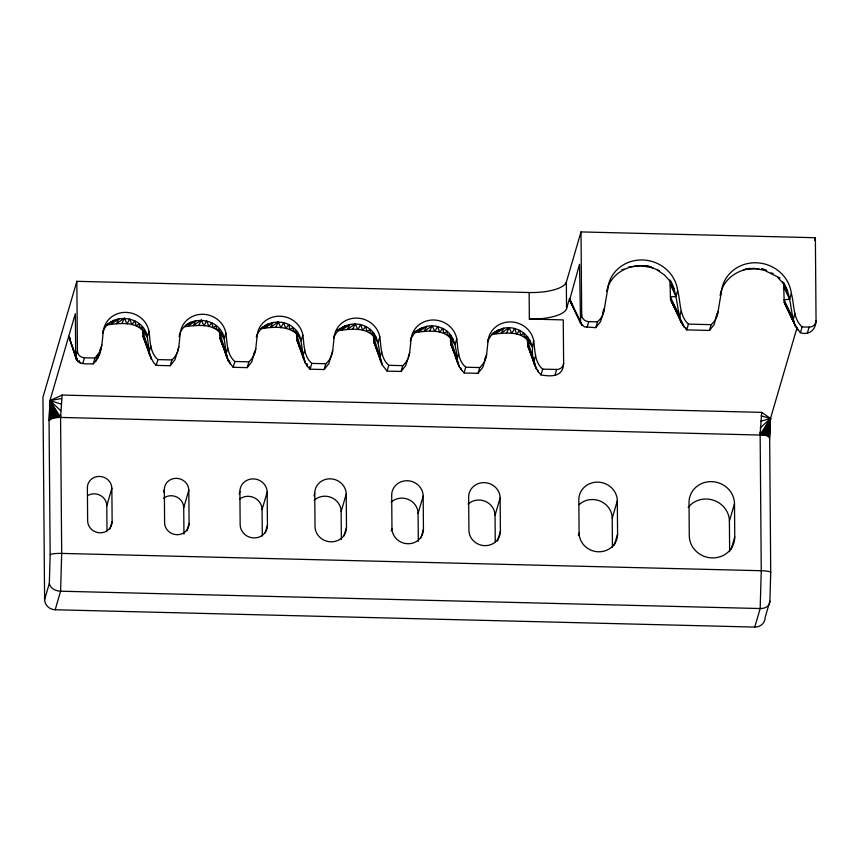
<?xml version="1.0" encoding="UTF-8"?>
<svg xmlns="http://www.w3.org/2000/svg" width="859" height="859" viewBox="0 0 859 859"><rect width="100%" height="100%" fill="white"/><g stroke="black" fill="none" stroke-linecap="round" stroke-linejoin="round"><path stroke-width="1.29" d="M60.581 417.431L765.262 435.18L768.075 436.157L769.664 437.865L770.716 572.556L769.9 601.193C770.265 606.229 764.489 608.816 760.172 608.537L60.602 591.207C55.867 591.089 50.166 588.501 49.339 583.358L50.166 554.71L49.06 420.481L52.861 418.097L60.57 417.27L62.138 395.054L761.708 412.374L770.502 418.43L769.621 438.326M761.708 412.374L760.151 434.59L770.502 418.43L797.12 327.397M49.682 419.589L49.951 400.584L75.367 313.653L75.721 356.764C76.44 365.365 87.328 363.765 93.266 363.829C102.425 355.336 101.942 341.42 103.477 330.06A23.161 21.754 16.3 0 1 126.058 312.386A23.161 21.754 16.3 0 1 148.951 331.187C150.346 340.883 149.702 352.577 157.927 359.588L171.918 359.942A22.731 21.346 16.3 0 0 178.801 346.843L180.422 331.961A23.161 21.754 16.3 0 1 203.014 314.287A23.161 21.754 16.3 0 1 225.896 333.088C227.291 342.795 226.647 354.477 234.872 361.499L248.863 361.843A22.731 21.346 16.3 0 0 255.757 348.754L257.378 333.872A23.161 21.754 16.3 0 1 279.97 316.187A23.161 21.754 16.3 0 1 302.851 334.999C304.247 344.695 303.603 356.388 311.828 363.4L325.819 363.754A22.731 21.346 16.3 0 0 332.701 350.655L334.334 335.772A23.161 21.754 16.3 0 1 356.925 318.098A23.161 21.754 16.3 0 1 379.807 336.9C381.203 346.606 380.558 358.289 388.783 365.311L402.774 365.655A22.731 21.346 16.3 0 0 409.657 352.566L411.289 337.684A23.161 21.754 16.3 0 1 433.87 319.999A23.161 21.754 16.3 0 1 456.763 338.811C458.158 348.507 457.514 360.2 465.728 367.212L479.73 367.555A22.731 21.346 16.3 0 0 486.613 354.466L488.234 339.584A23.161 21.754 16.3 0 1 510.826 321.91A23.161 21.754 16.3 0 1 533.707 340.712C535.103 350.418 534.459 362.101 542.684 369.123L556.675 369.467A7.033 6.604 16.3 0 0 563.622 363.003L563.268 319.892L529.348 319.054L529.133 292.522A34.081 11.264 -0.5 0 0 566.339 282.117L581.017 231.919L815.374 237.728L816.05 320.632C815.953 329.362 809.425 335.719 800.416 332.712L795.627 326.549L784.192 302.057L783.58 282.729C791.837 295.979 789.883 312.472 795.627 326.549L787.617 308.628M49.285 420.03L49.951 400.584L62.138 395.054M49.06 420.481L49.951 400.584L61.494 398.533M769.524 437.414L770.502 418.43L761.063 415.853M769.213 436.973L770.502 418.43L760.548 421.329M768.73 436.555L770.502 418.43L760.226 427.965M100.428 348.26L100.149 350.74L101.845 344.942M184.513 326.721C195.809 325.357 211.314 323.091 219.614 332.433L219.84 337.694L226.894 357.58L228.387 361.134L233.176 367.298L247.167 367.641L251.87 361.714L254.328 352.072M485.195 357.763L484.927 360.243L486.613 354.466M768.075 436.157L770.502 418.43L761.504 434.654M603.576 309.261L602.685 314.544L604.371 308.768L607.71 288.957A35.337 33.19 16.3 0 1 642.446 259.966A35.337 33.19 16.3 0 1 677.665 290.686C680.8 301.734 679.082 315.715 688.435 324.111L711.166 324.67A22.731 21.346 16.3 0 0 718.06 311.581L721.388 291.77A35.337 33.19 16.3 0 1 756.124 262.779A35.337 33.19 16.3 0 1 791.343 293.499C794.478 304.548 792.76 318.528 802.113 326.925L809.114 327.096A7.033 6.604 16.3 0 0 816.05 320.632M673.402 304.623L681.949 323.736C676.377 309.605 677.869 293.112 669.902 279.916L670.514 299.243L681.949 323.736L686.738 329.888L709.48 330.457L714.173 324.53L717.029 313.406M767.27 435.792L770.502 418.43L762.824 434.772M99.397 354.423L99.902 351.965M177.104 352.641L174.914 359.814L170.222 365.73L156.231 365.386L153.546 362.498L149.938 355.68L142.884 335.783L142.658 330.532C134.015 320.965 118.005 323.456 106.366 325.024M407.971 358.332L405.781 365.504L401.089 371.432L387.087 371.109L382.287 364.946L380.795 361.392L373.74 341.506L373.515 336.245C364.871 326.678 348.861 329.18 337.222 330.747C345.082 324.24 356.281 321.631 365.644 326.506C379.291 332.648 378.787 348.904 380.795 361.392L376.049 346.553L382.287 364.946L380.644 358.794M484.669 361.467L482.737 367.416L478.034 373.332L464.043 372.989L459.254 366.825L457.761 363.271L450.696 343.407L450.47 338.145C441.827 328.589 425.817 331.08 414.178 332.648C421.307 326.903 431.261 323.607 440.066 327.472C455.549 332.057 456.15 350.107 457.761 363.271L452.607 347.229L459.254 366.825L457.933 361.907M602.427 315.779L600.495 321.717L595.792 327.644L584.367 326.86L580.555 323.177L569.592 300.07L579.535 264.25L580.555 323.177M606.819 291.362C610.094 273.108 630.549 262.693 647.89 266.462M720.229 295.303C722.849 277.511 742.047 266.032 759.195 269.039M766.325 435.459L770.502 418.43L764.081 434.955M529.133 292.522L76.848 281.322L42.95 397.245L44.604 599.55A10.544 9.9 16.3 0 0 55.18 609.761L754.75 627.081A10.544 9.9 16.3 0 0 765.165 617.385L769.9 601.193M76.848 281.322L77.417 350.966L75.721 356.764L68.752 336.288L76.279 359.32M82.775 363.572L84.472 357.773A7.033 6.604 16.3 0 1 77.417 350.966M93.266 363.829L94.962 358.031L99.655 352.115L101.094 348.625M102.801 332.379L103.477 330.06M95.897 361.07L97.593 355.282M97.958 357.902L99.655 352.115M44.604 599.55L49.339 583.358M55.18 609.761L60.602 591.207L61.687 553.411L60.549 414.736M148.951 331.187L147.254 336.986L149.938 355.68L144.398 338.371L143.292 337.104L149.122 351.954L150.819 346.156M106.988 530.926L106.784 505.726L111.863 488.331A12.305 11.554 16.3 0 0 99.526 476.423A12.305 11.554 16.3 0 0 87.382 487.729L87.65 520.898A12.305 11.554 16.3 0 0 99.988 532.805A12.305 11.554 16.3 0 0 112.132 521.499L111.863 488.331M156.231 365.386L157.927 359.588M109.952 528.951L112.132 521.499M170.222 365.73L171.918 359.942M177.448 351.481L178.801 346.843M163.607 492.121L164.337 489.63A12.305 11.554 16.3 0 1 176.482 478.323A12.305 11.554 16.3 0 1 188.819 490.242L189.087 523.399L186.908 530.851M225.896 333.088L224.21 338.886L226.894 357.58L221.74 341.506L228.387 361.134L226.733 354.982M227.775 348.056L226.078 353.854L220.248 339.004L221.343 340.271M183.955 534.158L183.729 507.626L188.819 490.242M233.176 367.298L234.872 361.499M247.167 367.641L248.863 361.843M257.045 335.031L256.369 337.351C260.417 321.9 281.72 317.401 293.209 327.526C306.91 337.694 297.397 358.45 310.131 369.198L324.122 369.542L328.825 363.625L332.701 350.655M254.06 354.552L255.757 348.754M239.156 493.989L239.886 491.498A13.701 12.874 16.3 0 1 253.426 478.903A13.701 12.874 16.3 0 1 267.17 492.175L267.439 525.343L265.259 532.795M302.851 334.999L301.155 340.787C294.626 324.745 274.289 326.506 260.277 328.836M304.72 349.967L303.034 355.755L296.784 339.595L296.559 334.344L299.608 335.858L295.56 332.594L296.913 331.349L293.349 330.973L293.209 327.526L290.052 329.577L288.699 324.595L285.854 328.482L283.62 322.716L280.979 327.741L278.273 321.985L270.284 327.472L272.926 322.447L265.044 327.966L267.89 324.079L261.361 328.159L263.423 326.796M262.306 536.102L262.081 509.57L267.17 492.175M311.828 363.4L310.131 369.198L309.358 366.718M324.122 369.542L325.819 363.754M333.657 338.092L334.334 335.772M314.018 495.836L314.738 493.356A15.816 14.85 16.3 0 1 330.361 478.817A15.816 14.85 16.3 0 1 346.22 494.14L346.488 527.297L343.954 535.995M379.807 336.9L378.11 342.698L373.515 336.245L376.564 337.759L372.516 334.495L373.869 333.26L370.304 332.873L370.154 329.437L367.008 331.477L365.644 326.506L362.809 330.382L360.576 324.627L357.935 329.652L355.229 323.897L347.24 329.384L349.881 324.358L342 329.867L344.846 325.99L337.222 330.747M381.675 351.868L379.979 357.666L374.148 342.816M341.367 539.388L341.141 511.524L346.22 494.14M387.087 371.109L388.783 365.311M401.089 371.432L402.774 365.655M410.269 341.141L411.289 337.684M408.304 357.183L409.657 352.566M391.242 530.916L391.962 528.425L391.693 495.267A15.816 14.85 16.3 0 1 407.316 480.729A15.816 14.85 16.3 0 1 423.176 496.04L423.444 529.208L420.899 537.906M456.763 338.811L455.066 344.577L450.47 338.145L453.52 339.638L449.461 336.395L450.825 335.139L447.26 334.785L447.12 331.316L443.963 333.389L442.61 328.385L439.765 332.293L437.542 326.506L434.89 331.553L432.184 325.776L424.185 331.284L426.837 326.237L418.956 331.778L421.801 327.87L414.178 332.648M458.631 353.779L456.945 359.545L451.104 344.727L452.21 345.994M418.322 541.288L418.086 513.424L423.176 496.04M464.043 372.989L465.728 367.212M478.034 373.332L479.73 367.555M487.568 341.893L488.234 339.584M533.707 340.712C530.798 351.846 532.387 366.321 540.998 374.9C552.251 376.951 563.429 376.629 563.622 363.003M535.587 355.68L533.89 361.456L527.651 345.318L527.426 340.057C519.126 330.715 503.621 332.981 492.325 334.334M495.256 541.868L495.042 515.336L500.131 497.952A15.816 14.85 16.3 0 0 484.261 482.629A15.816 14.85 16.3 0 0 468.649 497.168L468.917 530.336A15.816 14.85 16.3 0 0 484.777 545.648A15.816 14.85 16.3 0 0 500.4 531.109L500.131 497.952M540.998 374.9L542.684 369.123M497.49 541.052L500.4 531.109M529.348 319.054A34.081 11.264 -0.5 0 0 566.553 308.649L569.517 298.513L582.091 325.368L569.592 300.07L572.588 304.891M554.989 375.254L556.675 369.467M579.997 320.622L581.693 314.834L581.017 231.919M587.051 327.429L588.748 321.642A7.033 6.604 16.3 0 1 581.693 314.834M595.792 327.644L597.488 321.857A22.731 21.346 16.3 0 0 604.371 308.768M607.034 291.265L607.71 288.957M578.375 535.544L579.095 533.063L578.826 499.895A19.328 18.146 16.3 0 1 597.918 482.135A19.328 18.146 16.3 0 1 617.31 500.851L617.578 534.019L614.303 545.197M681.327 310.668L679.641 316.456L670.385 296.967L675.979 296.473L677.665 290.686M612.456 547.419L612.22 518.235L617.31 500.851M688.435 324.111L686.738 329.888L685.622 327.547M709.48 330.457L711.166 324.67M720.379 295.238L721.388 291.77M716.363 317.368L718.06 311.581M795.005 313.481L793.319 319.269L784.063 299.78L789.657 299.286L791.343 293.499M729.645 551.65L729.398 521.134L734.488 503.75A22.839 21.454 16.3 0 0 711.574 481.631A22.839 21.454 16.3 0 0 689.015 502.622L689.283 535.791A22.839 21.454 16.3 0 0 712.197 557.91A22.839 21.454 16.3 0 0 734.756 536.918L734.488 503.75M814.622 240.295L815.374 237.728M731.127 549.331L734.756 536.918M800.416 332.712L802.113 326.925M807.417 332.884L809.114 327.096M754.75 627.081L760.172 608.537L761.257 570.73L760.129 432.056M102.511 333.421C108.417 311.323 144.065 314.888 147.254 336.986L142.658 330.532L145.708 332.046L141.649 328.782L143.002 327.537L139.448 327.161L139.298 323.714L136.151 325.765L134.788 320.783L131.953 324.67L129.72 318.904L127.078 323.929L124.362 318.174L116.384 323.671L119.025 318.646L111.144 324.154L113.979 320.267L107.45 324.348M179.102 336.545C183.89 313.428 220.946 316.144 224.21 338.886L219.614 332.433L222.664 333.947L218.605 330.683L219.958 329.448L216.393 329.072L216.253 325.625L213.107 327.676L211.743 322.694L208.898 326.57L206.675 320.815L204.023 325.84L201.317 320.085L193.329 325.572L195.981 320.547L188.1 326.055L190.934 322.179L185.49 325.572M765.262 435.18L770.502 418.43M429.597 331.209L432.184 325.776M506.552 333.12L509.14 327.687C519.835 328.009 530.003 335.772 532.022 346.488L527.426 340.057L530.475 341.549L526.417 338.306L527.78 337.05L524.205 336.685L524.076 333.228L520.919 335.289L519.555 330.296L516.71 334.194L514.487 328.417L511.835 333.453L509.14 327.687C502.869 327.515 497.125 330.221 492.186 333.872M121.785 323.585L124.362 318.174M198.74 325.497L201.317 320.085M275.696 327.397L278.273 321.985M352.641 329.308L355.229 323.897M334.108 336.707L336.728 332.336L340.379 328.696L337.974 329.781M411.064 338.586L413.694 334.215L417.334 330.575L414.929 331.671M488.019 340.497L490.639 336.127L494.29 332.487M509.14 327.687L501.141 333.195L503.793 328.149L495.911 333.679L498.757 329.781L492.218 333.872M107.418 324.348L109.522 322.984M628.52 267.042L640.75 265.753L652.915 267.75M743.443 269.683L745.934 269.35M621.83 269.576L624.278 269.243M745.752 268.964L754.438 268.566L766.593 270.564M644.765 265.85L648.781 265.957M749.08 268.438L754.438 268.566M588.748 321.642L597.488 321.857M84.472 357.773L94.962 358.031M50.251 419.171L49.951 400.584L52.571 400.648M766.507 270.37C750.036 263.541 780.434 278.209 779.993 278.058M651.573 267.235L649.082 266.569L659.476 270.66M770.974 272.883L773.164 273.473M50.982 418.773L49.951 400.584L60.978 404.009M70.32 337.974L69.021 337.19L77.815 361.499L76.623 357.795M657.296 270.059L664.351 274.901L670.031 281.172M51.851 418.419L49.951 400.584L60.656 410.645M778.029 277.715L783.709 283.985L787.66 291.319L784.106 287.593L789.657 299.286M786.543 306.233L785.029 304.226L794.135 322.995L784.192 302.057L793.319 319.269M672.865 303.431L671.351 301.423L680.457 320.182L670.514 299.243L679.641 316.456M52.861 418.097L49.951 400.584L60.57 417.27M53.977 417.828L49.951 400.584L59.196 417.259M670.407 280.99L673.982 288.506L670.428 284.78L675.979 296.473M782.613 281.677L783.709 283.985L783.58 282.729M791.021 315.672L794.382 322.748M795.498 325.11L797.743 329.824L796.744 327.408M673.424 304.612L677.343 312.859M678.46 315.221L684.065 327.011L682.057 322.157M55.191 417.603L49.951 400.584L57.821 417.313M79.157 360.619L80.091 363.003M527.651 345.318L533.89 361.456L527.426 340.057M450.696 343.407L456.945 359.545L450.47 338.145M373.74 341.506L379.979 357.666L373.515 336.245M296.784 339.595L303.034 355.755L296.559 334.344M219.84 337.694L226.078 353.854L219.614 332.433M142.884 335.783L149.122 351.954L142.658 330.532M49.951 400.584L56.479 417.431M528.06 346.628L534.717 365.182L529.155 347.895L536.199 368.736L534.556 362.595M299.125 344.631L305.342 363.035L303.356 355.658M144.398 338.371L151.431 359.234L150.443 355.54M537.498 369.456L538.325 372.011M460.542 367.555L461.369 370.1M306.631 363.765L307.458 366.31L306.867 363.733M229.267 360.576L230.502 364.409M566.339 282.117L566.553 308.649M314.738 493.356L315.017 526.524A15.816 14.85 16.3 0 0 330.876 541.836A15.816 14.85 16.3 0 0 346.488 527.297M239.886 491.498L240.155 524.666A13.701 12.874 16.3 0 0 253.91 537.938A13.701 12.874 16.3 0 0 267.439 525.343M164.337 489.63L164.606 522.798A12.305 11.554 16.3 0 0 176.943 534.706A12.305 11.554 16.3 0 0 189.087 523.399M423.444 529.208A15.816 14.85 16.3 0 1 407.832 543.736A15.816 14.85 16.3 0 1 391.962 528.425M617.578 534.019A19.328 18.146 16.3 0 1 598.487 551.779A19.328 18.146 16.3 0 1 579.095 533.063M88.337 495.213A12.305 11.554 16.3 0 1 106.784 505.726M163.543 498.241A12.305 11.554 16.3 0 1 176.578 496.932A12.305 11.554 16.3 0 1 183.729 507.626M239.597 499.1A13.701 12.874 16.3 0 1 254.114 497.651A13.701 12.874 16.3 0 1 262.081 509.57M314.179 500.303A15.816 14.85 16.3 0 1 331.306 497.501A15.816 14.85 16.3 0 1 341.141 511.524M391.135 502.214A15.816 14.85 16.3 0 1 408.261 499.401A15.816 14.85 16.3 0 1 418.086 513.424M468.091 504.115A15.816 14.85 16.3 0 1 485.217 501.302A15.816 14.85 16.3 0 1 495.042 515.336M579.277 504.523A19.328 18.146 16.3 0 1 600.205 501.087A19.328 18.146 16.3 0 1 612.22 518.235M688.166 507.454A22.839 21.454 16.3 0 1 713.518 500.249A22.839 21.454 16.3 0 1 729.398 521.134M770.663 572.545A10.641 1.568 0.6 0 0 761.267 570.72L61.687 553.411A10.641 1.568 0.6 0 0 50.23 554.71M298.298 342.183L297.193 340.916L303.85 359.481L298.298 342.183"/></g></svg>
